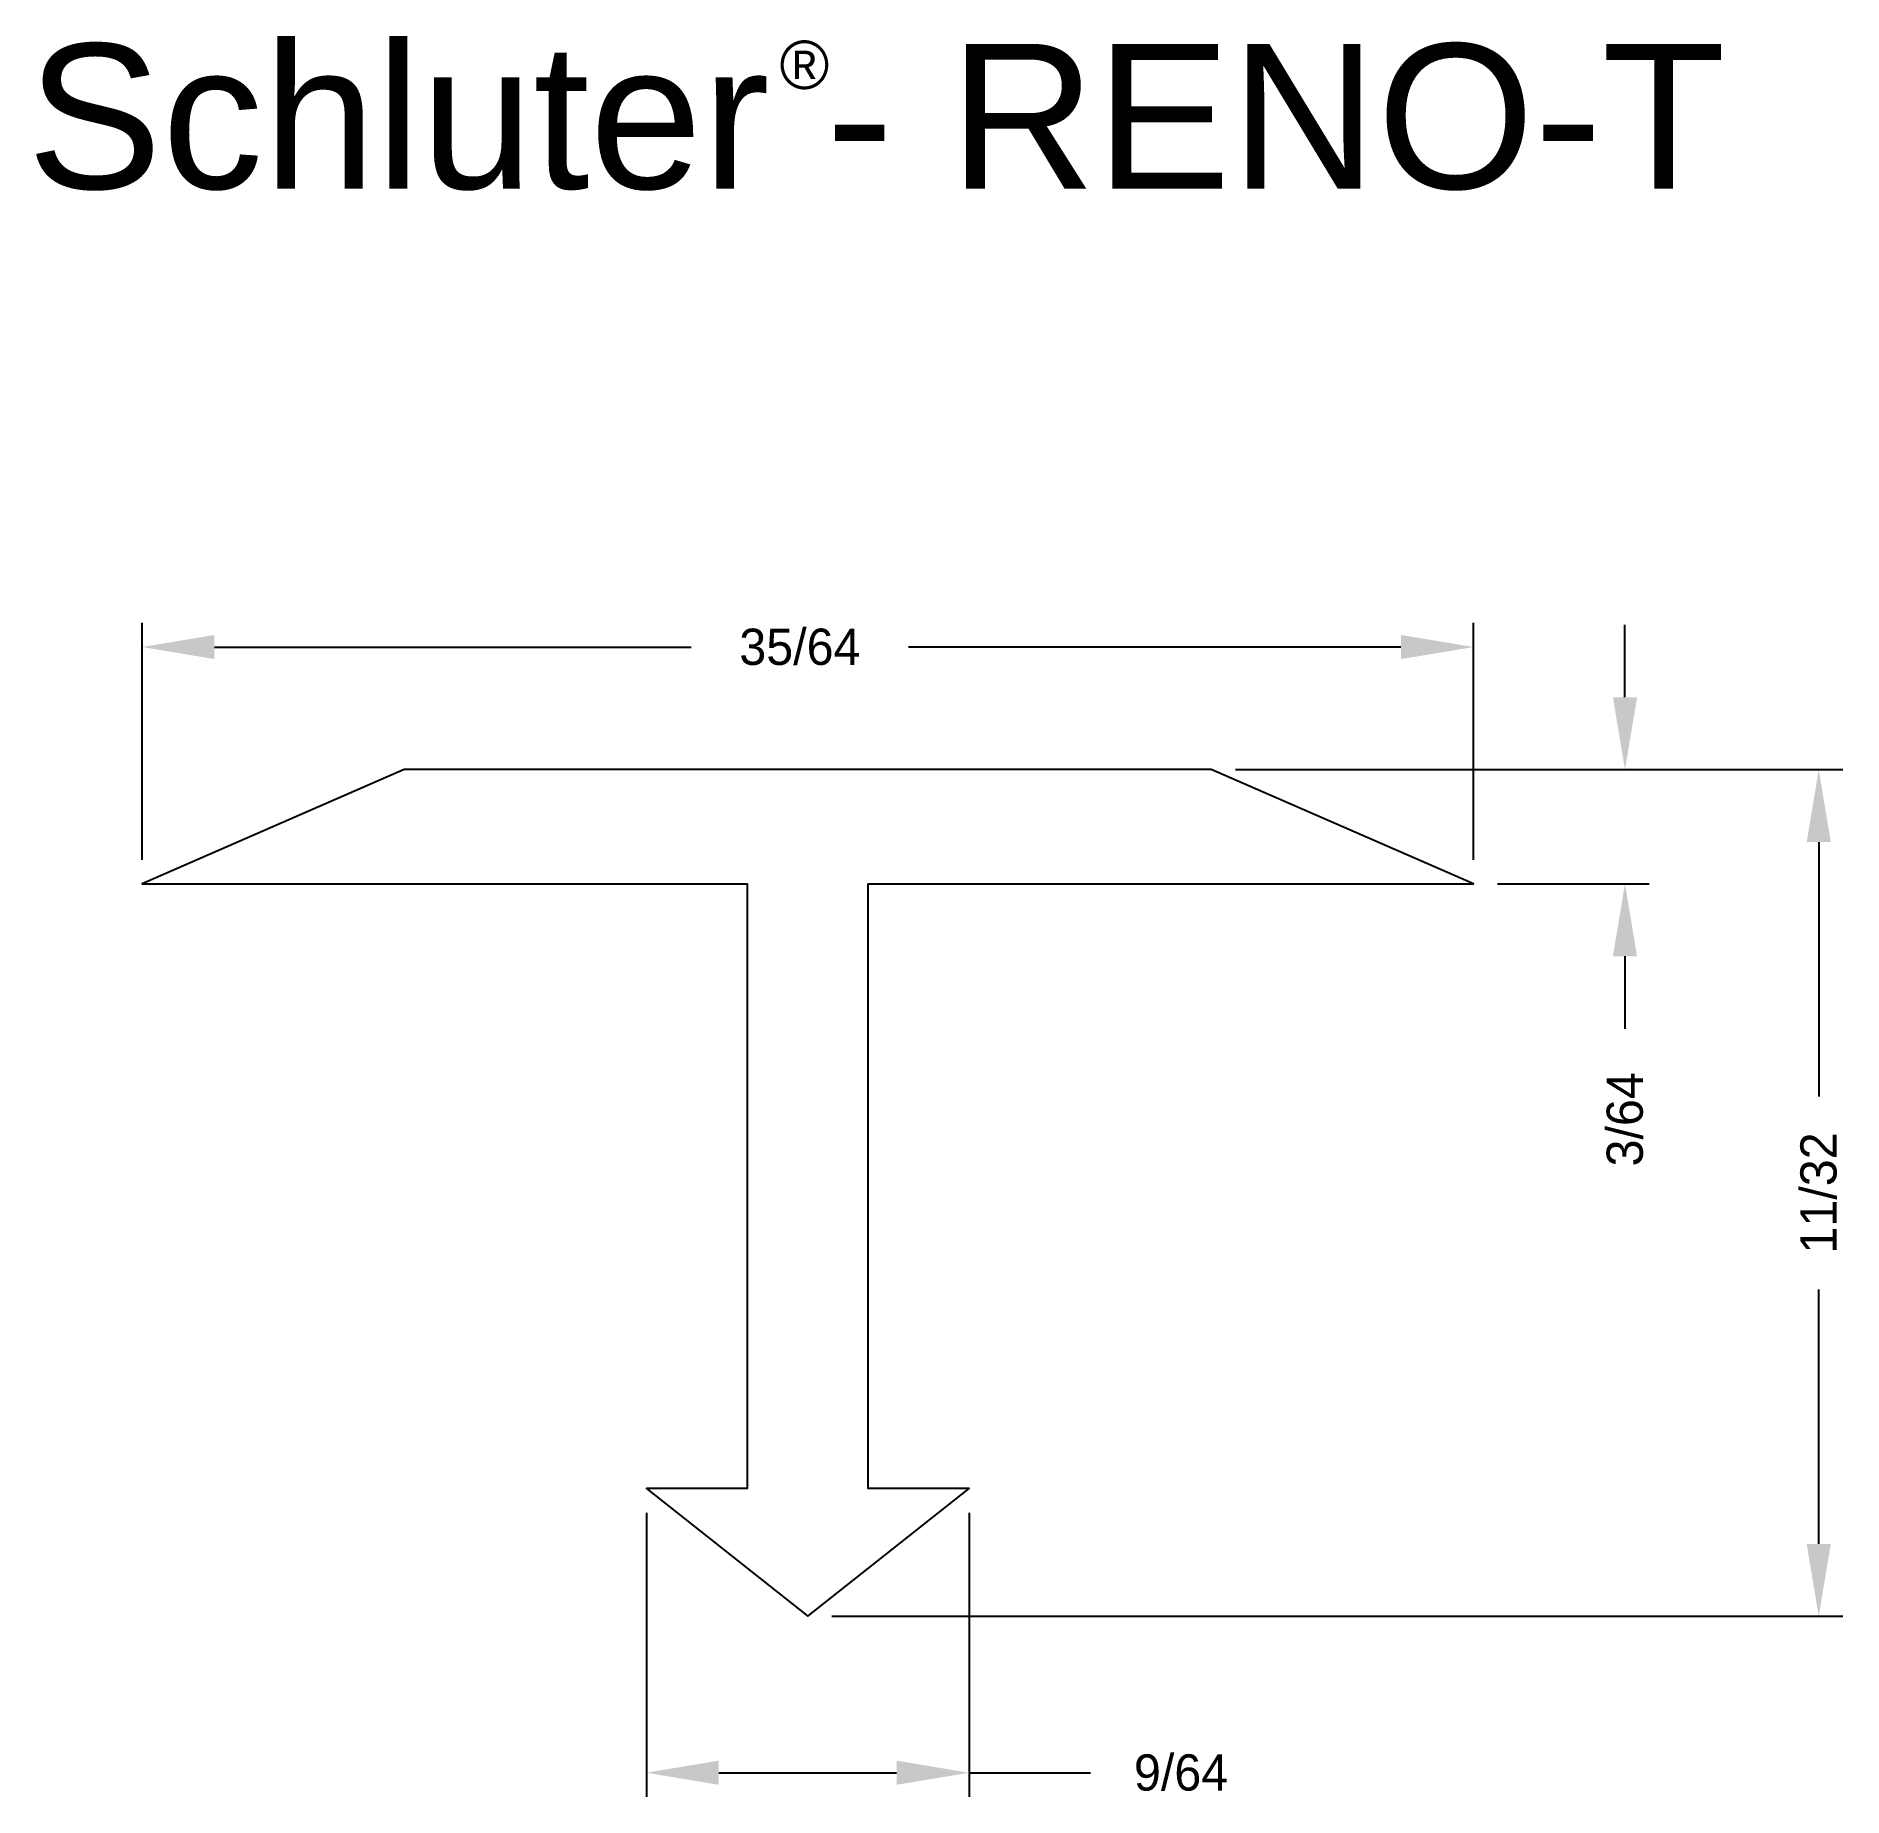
# Model space of a CAD drawing. Extents: x 0.781 to 1.529, y 1.28 to 2.01.
import ezdxf

# ---------------------------------------------------------------- set-up
doc = ezdxf.new("R2010")
doc.units = 0
doc.header["$MEASUREMENT"] = 0
doc.layers.get('0').update_dxf_attribs({"linetype": 'CONTINUOUS'})
for name, color, linetype in [('DETAILS', 7, 'CONTINUOUS'), ('RENO-T', 7, 'CONTINUOUS'), ('TEXT', 7, 'CONTINUOUS')]:
    doc.layers.add(name, color=color, linetype=linetype)
doc.styles.add('STYLE1', font='ARIAL.TTF')
doc.dimstyles.get("Standard").update_dxf_attribs({"dimtxt": 0.18, "dimasz": 0.18, "dimexe": 0.18, "dimexo": 0.0625, "dimgap": 0.09, "dimtad": 0, "dimtih": 1, "dimtoh": 1, "dimdec": 4, "dimzin": 0, "dimdsep": 46, "dimtxsty": 'Standard', "dimcen": 0.09, "dimadec": 0, "dimazin": 0, "dimtfac": 1, "dimtdec": 4, "dimtofl": 0, "dimtmove": 0, "dimatfit": 0, "dimfxl": 0, "dimtolj": 1, "dimtzin": 0, "dimarcsym": 0})

# ---------------------------------------------------------------- blocks, each defined once
blk = doc.blocks.new('RENO-T-PROFILE-IMPERIAL')
at = {"layer": 'RENO-T', "color": 7, "linetype": 'Continuous'}
blk.add_polyline3d([(0.93297, 1.7058, 0), (0.82441, 1.6585, 0), (1.07494, 1.6585, 0), (1.07494, 1.40806, 0), (1.03319, 1.40806, 0), (1.1, 1.35519, 0), (1.16681, 1.40806, 0), (1.12505, 1.40806, 0), (1.12505, 1.6585, 0), (1.37559, 1.6585, 0), (1.26702, 1.7058, 0), (0.93297, 1.7058, 0)], dxfattribs=at)
blk = doc.blocks.new('*D1')
at = {"color": 0, "linetype": 'ByBlock'}
for p, q in [((0.82441, 1.6685), (0.82441, 1.76657)), ((1.37559, 1.6685), (1.37559, 1.76657)), ((0.85441, 1.75657), (1.05176, 1.75657)), ((1.34559, 1.75657), (1.14176, 1.75657))]:
    blk.add_line(p, q, dxfattribs=at)
for points in [[(0.85441, 1.76157), (0.85441, 1.75157), (0.82441, 1.75657)], [(1.34559, 1.76157), (1.34559, 1.75157), (1.37559, 1.75657)]]:
    blk.add_solid(points, dxfattribs=at)
at = {"color": 7, "linetype": 'ByBlock', "insert": (1.09676, 1.75657), "char_height": 0.015, "attachment_point": 5}
blk.add_mtext('\\A1;35/64', dxfattribs=at)
blk = doc.blocks.new('*D3')
at = {"color": 0, "linetype": 'ByBlock'}
for p, q in [((1.43832, 1.7358), (1.43832, 1.7658)), ((1.27702, 1.7058), (1.44832, 1.7058)), ((1.38559, 1.6585), (1.44832, 1.6585)), ((1.43832, 1.6285), (1.43832, 1.5985))]:
    blk.add_line(p, q, dxfattribs=at)
for points in [[(1.43332, 1.7358), (1.44332, 1.7358), (1.43832, 1.7058)], [(1.43332, 1.6285), (1.44332, 1.6285), (1.43832, 1.6585)]]:
    blk.add_solid(points, dxfattribs=at)
at = {"color": 7, "linetype": 'ByBlock', "insert": (1.43832, 1.561), "char_height": 0.015, "attachment_point": 5, "rotation": 90}
blk.add_mtext('\\A1;3/64', dxfattribs=at)
blk = doc.blocks.new('*D4')
at = {"color": 0, "linetype": 'ByBlock'}
for p, q in [((1.03319, 1.39806), (1.03319, 1.28042)), ((1.16681, 1.39806), (1.16681, 1.28042)), ((1.06319, 1.29042), (1.13681, 1.29042)), ((1.16681, 1.29042), (1.21705, 1.29042))]:
    blk.add_line(p, q, dxfattribs=at)
for points in [[(1.06319, 1.29542), (1.06319, 1.28542), (1.03319, 1.29042)], [(1.13681, 1.29542), (1.13681, 1.28542), (1.16681, 1.29042)]]:
    blk.add_solid(points, dxfattribs=at)
at = {"color": 7, "linetype": 'ByBlock', "insert": (1.25455, 1.29042), "char_height": 0.015, "attachment_point": 5}
blk.add_mtext('\\A1;9/64', dxfattribs=at)
blk = doc.blocks.new('*D5')
at = {"color": 0, "linetype": 'ByBlock'}
for p, q in [((1.27702, 1.7058), (1.52852, 1.7058)), ((1.51852, 1.6758), (1.51852, 1.5705)), ((1.51852, 1.38519), (1.51852, 1.4905)), ((1.11, 1.35519), (1.52852, 1.35519))]:
    blk.add_line(p, q, dxfattribs=at)
for points in [[(1.51352, 1.6758), (1.52352, 1.6758), (1.51852, 1.7058)], [(1.51352, 1.38519), (1.52352, 1.38519), (1.51852, 1.35519)]]:
    blk.add_solid(points, dxfattribs=at)
at = {"color": 7, "linetype": 'ByBlock', "insert": (1.51852, 1.5305), "char_height": 0.015, "attachment_point": 5, "rotation": 90}
blk.add_mtext('\\A1;11/32', dxfattribs=at)

msp = doc.modelspace()

# ---------------------------------------------------------------- block references
at = {"layer": 'RENO-T', "color": 7, "linetype": 'Continuous'}
msp.add_blockref('RENO-T-PROFILE-IMPERIAL', (0, 0), dxfattribs=at)

# ---------------------------------------------------------------- texts
at = {"layer": 'TEXT', "color": 7, "linetype": 'Continuous', "style": 'STYLE1'}
for s, height, p in [('Schluter - RENO-T', 0.06, (0.7767665, 1.9463458)), ('®', 0.02, (1.0883337, 1.9876214))]:
    msp.add_text(s, height=height, dxfattribs=at).set_placement(p)

# ---------------------------------------------------------------- dimensions: what is measured, and where the dimension line sits
at = {"layer": 'DETAILS', "color": 7, "linetype": 'Continuous'}
for base, p1, p2, picture, middle in [((1.3755865, 1.7565726), (0.8244051, 1.6585003), (1.3755865, 1.6585003), '*D1', (1.0967634, 1.7565726)), ((1.1668056, 1.2904221), (1.0331859, 1.4080642), (1.1668056, 1.4080642), '*D4', (1.2545518, 1.2904221))]:
    dim = msp.add_linear_dim(base=base, p1=p1, p2=p2, dimstyle='Standard', override={"dimtxt": 0.015, "dimasz": 0.03, "dimexe": 0.01, "dimexo": 0.01, "dimgap": 0.01, "dimtih": 0, "dimtoh": 0, "dimdec": 6, "dimlunit": 5, "dimcen": 0.005, "dimclrt": 7, "dimatfit": 3, "dimfrac": 2}, dxfattribs=at)
    dim.commit()
    dim.dimension.update_dxf_attribs({"geometry": picture, "text_midpoint": middle, "dimtype": 160})
dim = msp.add_linear_dim(base=(1.4383236, 1.7058049), p1=(1.3755865, 1.6585003), p2=(1.2670204, 1.7058049), angle=90, dimstyle='Standard', override={"dimtxt": 0.015, "dimasz": 0.03, "dimexe": 0.01, "dimexo": 0.01, "dimgap": 0.01, "dimtih": 0, "dimtoh": 0, "dimdec": 6, "dimlunit": 5, "dimcen": 0.005, "dimclrt": 7, "dimatfit": 3, "dimfrac": 2}, dxfattribs=at)
dim.commit()
dim.dimension.update_dxf_attribs({"geometry": '*D3', "text_midpoint": (1.4383236, 1.5610003), "dimtype": 160})
dim = msp.add_linear_dim(base=(1.51851809, 1.70580494), p1=(1.09999576, 1.3551944), p2=(1.26702042, 1.70580494), angle=90, dimstyle='Standard', override={"dimtxt": 0.015, "dimasz": 0.03, "dimexe": 0.01, "dimexo": 0.01, "dimgap": 0.01, "dimtih": 0, "dimtoh": 0, "dimdec": 6, "dimlunit": 5, "dimcen": 0.005, "dimclrt": 7, "dimatfit": 3, "dimfrac": 2}, dxfattribs=at)
dim.commit()
dim.dimension.update_dxf_attribs({"geometry": '*D5', "text_midpoint": (1.51851809, 1.53049967)})

doc.saveas('drawing.dxf')
